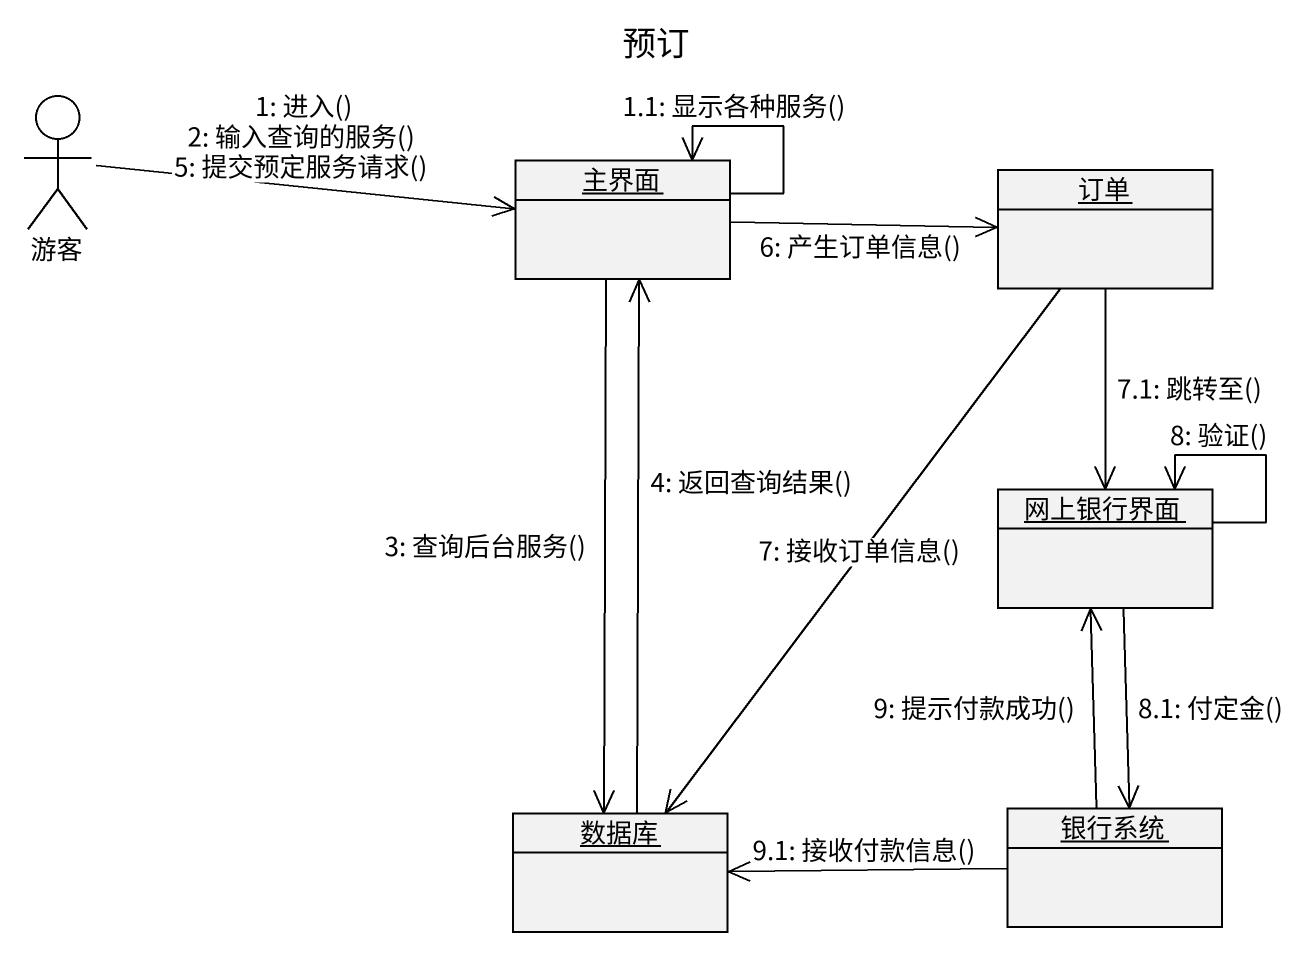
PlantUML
@startuml
title 预订
allowmixing
hide circle
hide empty members
actor 游客
object 主界面
object 订单
object 网上银行界面
object 数据库
object 银行系统
游客 -right-> 主界面 : 1: 进入()\n2: 输入查询的服务()\n5: 提交预定服务请求()
主界面 --> 主界面 : 1.1: 显示各种服务()
主界面 --> 数据库 : 3: 查询后台服务()
数据库 -up-> 主界面 : 4: 返回查询结果()
主界面 -right-> 订单 : 6: 产生订单信息()
订单 --> 数据库 : 7: 接收订单信息()
订单 --> 网上银行界面 : 7.1: 跳转至()
网上银行界面 --> 网上银行界面 : 8: 验证()
网上银行界面 --> 银行系统 : 8.1: 付定金()
银行系统 -up-> 网上银行界面 : 9: 提示付款成功()
银行系统 -left-> 数据库 : 9.1: 接收付款信息()
@enduml
